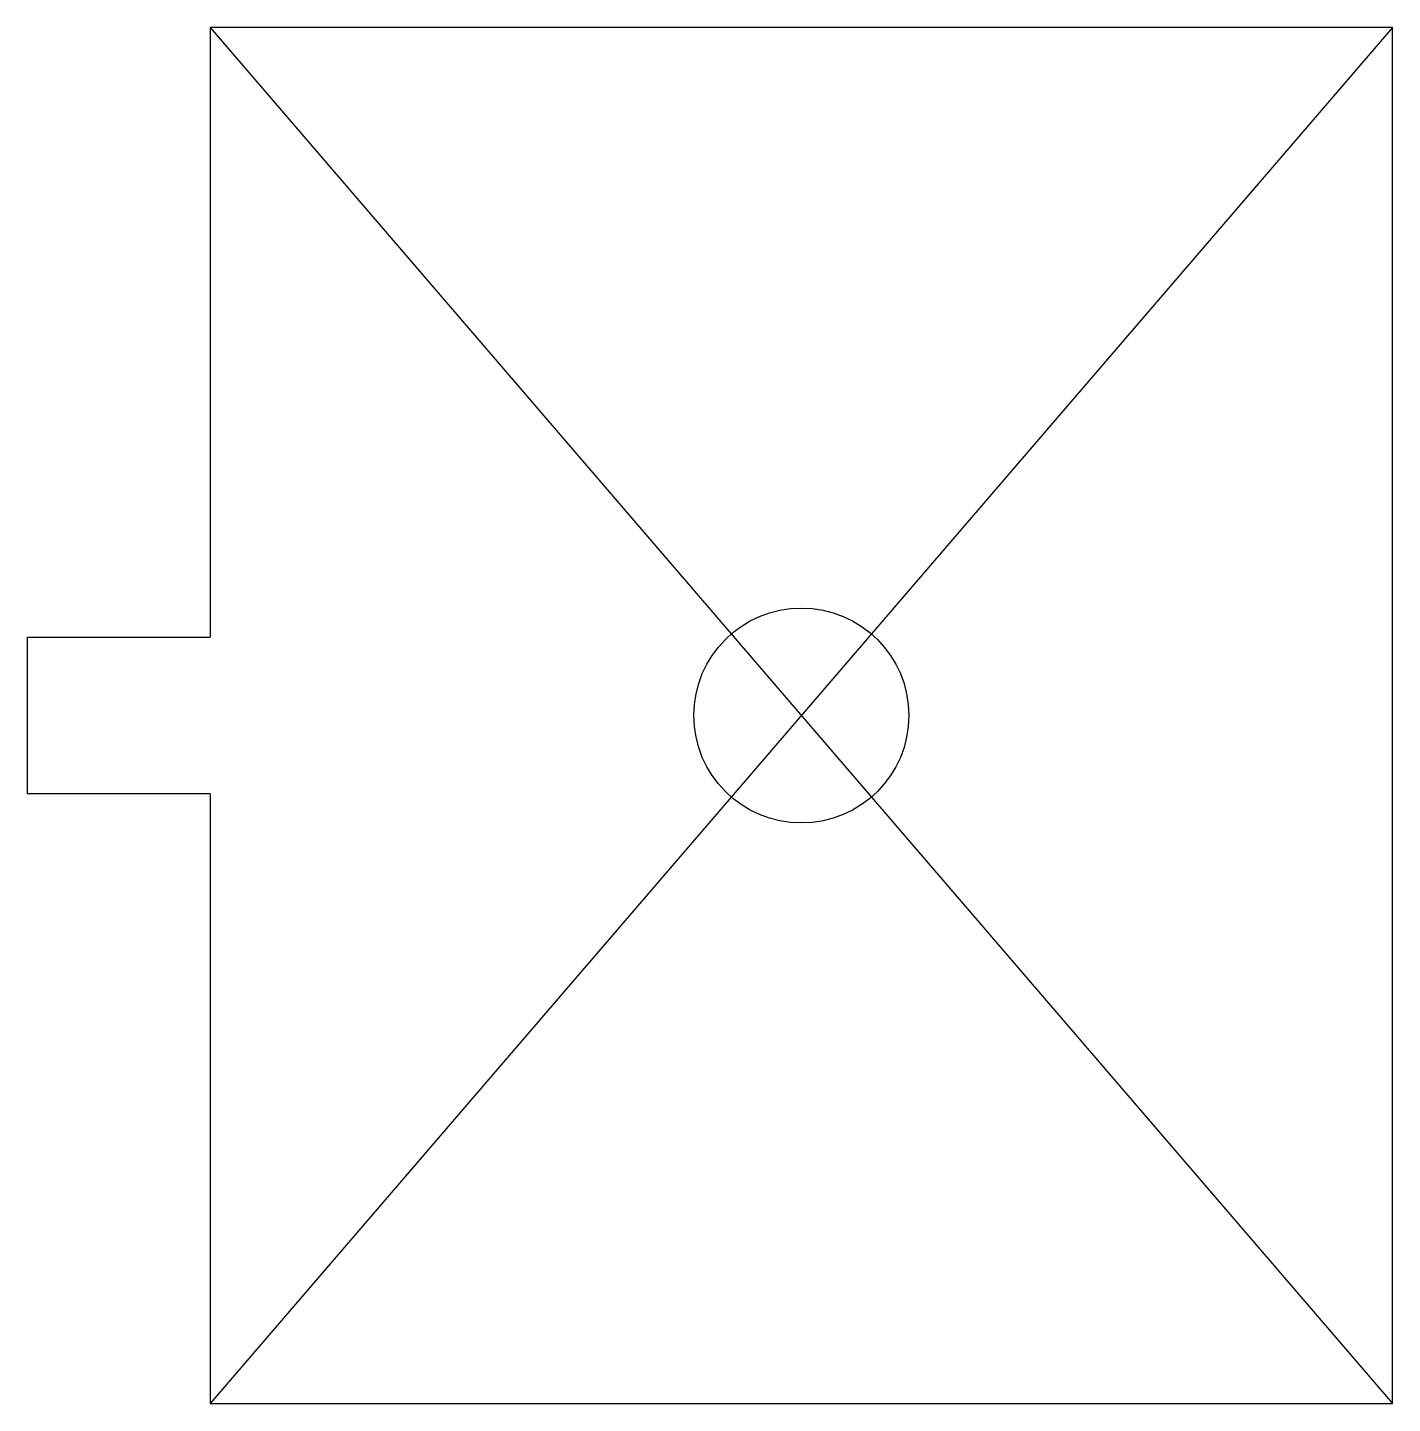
# Model space of a CAD drawing. Header units: metres. Extents: x 0.56 to 1.83, y -0.64 to 0.64.
import ezdxf

# ---------------------------------------------------------------- set-up
doc = ezdxf.new("R2010")
doc.units = ezdxf.units.M
doc.header["$MEASUREMENT"] = 0

msp = doc.modelspace()

# ---------------------------------------------------------------- linework, layer by layer
for p, q in [((1.8275, 0.64), (0.7275, 0.64)), ((0.7275, 0.64), (0.7275, 0.073)), ((0.7275, 0.64), (1.8275, -0.64)), ((1.8275, 0.64), (0.7275, -0.64)), ((1.8275, -0.64), (1.8275, 0.64)), ((0.5575, -0.073), (0.5575, 0.073)), ((0.5575, 0.073), (0.7275, 0.073)), ((0.7275, -0.073), (0.5575, -0.073)), ((0.7275, -0.073), (0.7275, -0.64)), ((0.7275, -0.64), (1.8275, -0.64))]:
    msp.add_line(p, q)
msp.add_circle((1.2775, 0), 0.1)

doc.saveas('drawing.dxf')
